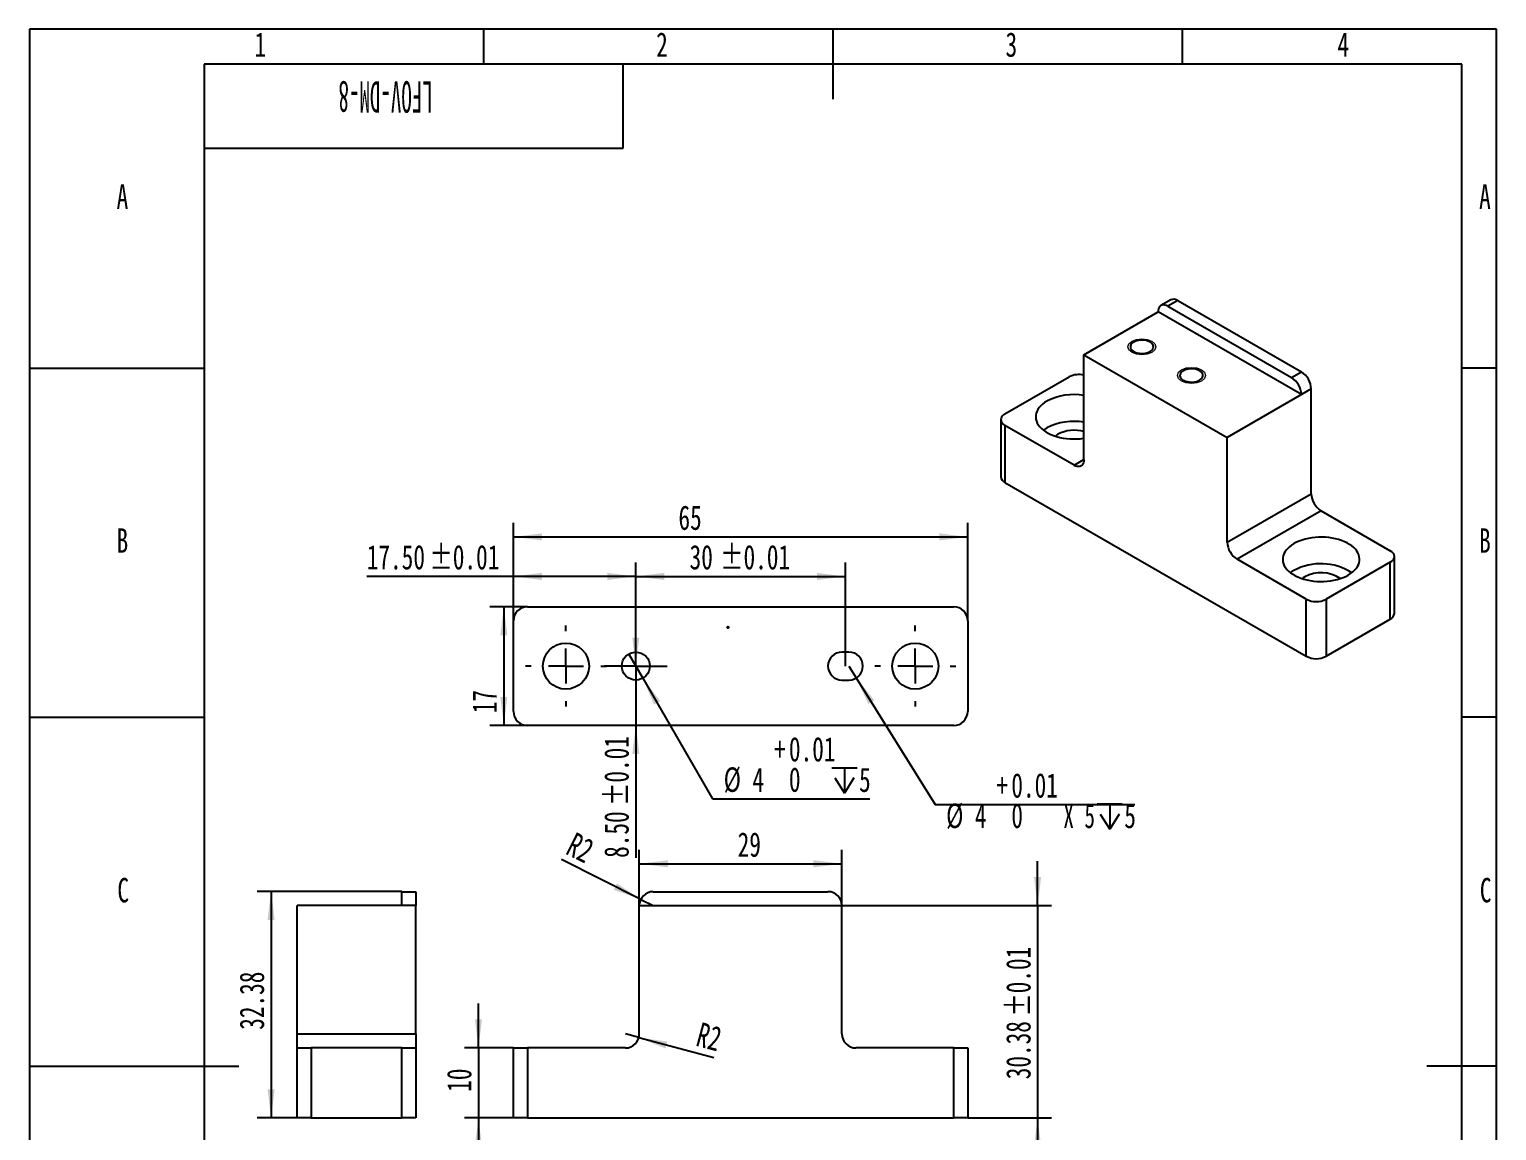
# Model space of a CAD drawing. Header units: millimetres. Extents: x 0 to 210, y 0 to 297.
# Drawn here: x 0 to 210, y 139.3 to 297 of the extents above; entities that cross this region are included whole.
import ezdxf

# ---------------------------------------------------------------- set-up
doc = ezdxf.new("R2010")
doc.units = ezdxf.units.MM
doc.layers.add('图框', color=7, linetype='Continuous')
doc.layers.add('根据设置的颜色创建', color=7, linetype='Continuous', lineweight=25)
doc.styles.add('SLDTEXTSTYLE5', font='TXT', dxfattribs={"width": 0.7})
doc.styles.add('SLDTEXTSTYLE6', font='TXT', dxfattribs={"width": 0.49})
doc.styles.add('SLDTEXTSTYLE7', font='TXT', dxfattribs={"width": 0.633333})
doc.dimstyles.new('SLDDIMSTYLE0', dxfattribs={"dimtxt": 3.5, "dimasz": 4.08, "dimexe": 0, "dimexo": 0.0625, "dimgap": 0.875, "dimtad": 2, "dimrnd": 1e-09, "dimzin": 12, "dimdsep": 46, "dimtxsty": 'SLDTEXTSTYLE5', "dimsah": 1, "dimcen": 0.09, "dimadec": 0, "dimazin": 3, "dimtol": 1, "dimtp": 0.01, "dimtm": 0.01, "dimtfac": 1, "dimtmove": 0, "dimatfit": 0, "dimfxl": 0, "dimfrac": 2, "dimtolj": 1, "dimarcsym": 0})
doc.dimstyles.new('SLDDIMSTYLE1', dxfattribs={"dimtxt": 3.5, "dimasz": 4.08, "dimexe": 0, "dimexo": 0.0625, "dimgap": 0.875, "dimtad": 2, "dimrnd": 1e-09, "dimzin": 12, "dimdsep": 46, "dimtxsty": 'SLDTEXTSTYLE5', "dimsah": 1, "dimcen": 0.09, "dimadec": 0, "dimazin": 3, "dimtfac": 1, "dimtofl": 0, "dimtmove": 0, "dimatfit": 3, "dimfxl": 0, "dimfrac": 2, "dimtolj": 1, "dimtzin": 12, "dimarcsym": 0})
doc.dimstyles.new('SLDDIMSTYLE2', dxfattribs={"dimtxt": 3.5, "dimasz": 4.08, "dimexe": 0, "dimexo": 0.0625, "dimgap": 0.875, "dimtad": 2, "dimrnd": 1e-09, "dimzin": 12, "dimdsep": 46, "dimtxsty": 'SLDTEXTSTYLE5', "dimsah": 1, "dimcen": 0, "dimadec": 0, "dimazin": 3, "dimtfac": 1, "dimtofl": 0, "dimtmove": 0, "dimatfit": 3, "dimfxl": 0, "dimfrac": 2, "dimtolj": 1, "dimtzin": 12, "dimarcsym": 0})
doc.dimstyles.new('SLDDIMSTYLE3', dxfattribs={"dimtxt": 3.5, "dimasz": 4.08, "dimexe": 0, "dimexo": 0.0625, "dimgap": 0.875, "dimtad": 2, "dimrnd": 1e-09, "dimzin": 12, "dimdsep": 46, "dimtxsty": 'SLDTEXTSTYLE5', "dimsah": 1, "dimcen": 0.09, "dimadec": 0, "dimazin": 3, "dimtfac": 1, "dimtmove": 0, "dimatfit": 0, "dimfxl": 0, "dimfrac": 2, "dimtolj": 1, "dimtzin": 12, "dimarcsym": 0})
doc.dimstyles.new('SLDDIMSTYLE4', dxfattribs={"dimtxt": 3.5, "dimasz": 4.08, "dimexe": 0, "dimexo": 0.0625, "dimgap": 0.875, "dimtad": 2, "dimrnd": 1e-09, "dimzin": 12, "dimdsep": 46, "dimtxsty": 'SLDTEXTSTYLE5', "dimsah": 1, "dimcen": 0.09, "dimadec": 0, "dimazin": 3, "dimtol": 1, "dimtp": 0.01, "dimtm": 0.01, "dimtfac": 1, "dimtofl": 0, "dimtmove": 0, "dimatfit": 3, "dimfxl": 0, "dimfrac": 2, "dimtolj": 1, "dimarcsym": 0})
doc.dimstyles.new('SLDDIMSTYLE5', dxfattribs={"dimtxt": 3.5, "dimasz": 4.08, "dimexe": 0, "dimexo": 0.0625, "dimgap": 0.875, "dimtad": 0, "dimtih": 1, "dimtoh": 1, "dimrnd": 1e-09, "dimzin": 12, "dimdsep": 46, "dimtxsty": 'SLDTEXTSTYLE5', "dimblk1": 'NONE', "dimsah": 1, "dimcen": 0, "dimadec": 0, "dimazin": 3, "dimtol": 1, "dimtp": 0.012, "dimtfac": 1, "dimtmove": 0, "dimatfit": 3, "dimldrblk": 'NONE', "dimfxl": 0, "dimfrac": 2, "dimtolj": 1, "dimarcsym": 0})
doc.dimstyles.new('SLDDIMSTYLE6', dxfattribs={"dimtxt": 3.5, "dimasz": 4.08, "dimexe": 0, "dimexo": 0.0625, "dimgap": 0.875, "dimtad": 0, "dimtih": 1, "dimtoh": 1, "dimdec": 6, "dimrnd": 1e-09, "dimzin": 12, "dimdsep": 46, "dimtxsty": 'SLDTEXTSTYLE5', "dimsah": 1, "dimcen": 0, "dimadec": 0, "dimazin": 3, "dimtol": 1, "dimtp": 0.012, "dimtfac": 1, "dimtofl": 0, "dimtmove": 0, "dimatfit": 3, "dimfxl": 0, "dimfrac": 2, "dimtolj": 1, "dimtzin": 0, "dimarcsym": 0})
doc.dimstyles.new('SLDDIMSTYLE7', dxfattribs={"dimtxt": 3.5, "dimasz": 4.08, "dimexe": 0, "dimexo": 0.0625, "dimgap": 0.875, "dimtad": 2, "dimrnd": 1e-09, "dimzin": 4, "dimdsep": 46, "dimtxsty": 'SLDTEXTSTYLE5', "dimsah": 1, "dimcen": 0.09, "dimadec": 0, "dimazin": 1, "dimtol": 1, "dimtp": 0.01, "dimtm": 0.01, "dimtfac": 1, "dimtmove": 0, "dimatfit": 0, "dimfxl": 0, "dimfrac": 2, "dimtolj": 1, "dimarcsym": 0})
doc.dimstyles.new('SLDDIMSTYLE8', dxfattribs={"dimtxt": 3.5, "dimasz": 4.08, "dimexe": 0, "dimexo": 0.0625, "dimgap": 0.875, "dimtad": 2, "dimrnd": 1e-09, "dimzin": 4, "dimdsep": 46, "dimtxsty": 'SLDTEXTSTYLE5', "dimsah": 1, "dimcen": 0.09, "dimadec": 0, "dimazin": 1, "dimtol": 1, "dimtp": 0.01, "dimtm": 0.01, "dimtfac": 1, "dimtofl": 0, "dimtmove": 0, "dimatfit": 3, "dimfxl": 0, "dimfrac": 2, "dimtolj": 1, "dimarcsym": 0})

# ---------------------------------------------------------------- blocks, each defined once
blk = doc.blocks.new('_D')
at = {"layer": '根据设置的颜色创建'}
for p, q in [((144.3, 171.51), (144.3, 177.86)), ((116.3, 171.51), (146.3, 171.51)), ((144.3, 171.51), (144.3, 141.13)), ((134.3, 141.13), (146.3, 141.13)), ((144.3, 141.13), (144.3, 134.78))]:
    blk.add_line(p, q, dxfattribs=at)
for points in [[(144.3, 171.51), (144.81, 175.59), (143.79, 175.59)], [(144.3, 141.13), (143.79, 137.05), (144.81, 137.05)]]:
    blk.add_solid(points, dxfattribs=at)
at = {"layer": '根据设置的颜色创建', "char_height": 3.5, "attachment_point": 1, "rotation": 90, "style": 'SLDTEXTSTYLE5'}
for s, insert in [('±0.01', (139.79, 155.62)), ('30.38', (139.79, 146.64))]:
    blk.add_mtext(s, dxfattribs=dict(at, insert=insert))
blk = doc.blocks.new('_D_1')
at = {"layer": '根据设置的颜色创建'}
for p, q in [((87.3, 171.51), (87.3, 179.5)), ((116.3, 171.51), (116.3, 179.5)), ((87.3, 177.5), (116.3, 177.5))]:
    blk.add_line(p, q, dxfattribs=at)
for points in [[(87.3, 177.5), (91.38, 176.99), (91.38, 178.01)], [(116.3, 177.5), (112.22, 178.01), (112.22, 176.99)]]:
    blk.add_solid(points, dxfattribs=at)
at = {"layer": '根据设置的颜色创建', "insert": (101.37, 182.01), "char_height": 3.5, "attachment_point": 1, "style": 'SLDTEXTSTYLE5'}
blk.add_mtext('29', dxfattribs=at)
blk = doc.blocks.new('_D_2')
at = {"layer": '根据设置的颜色创建'}
for q in [(76.14, 178.11), (89.3, 171.51)]:
    blk.add_line((87.51, 172.4), q, dxfattribs=at)
blk.add_solid([(87.51, 172.4), (84.09, 174.69), (83.64, 173.78)], dxfattribs=at)
at = {"layer": '根据设置的颜色创建', "insert": (78.15, 182.12), "char_height": 3.5, "attachment_point": 1, "rotation": 333.359, "style": 'SLDTEXTSTYLE5'}
blk.add_mtext('R2', dxfattribs=at)
blk = doc.blocks.new('_D_3')
at = {"layer": '根据设置的颜色创建'}
for q in [(85.3, 153.13), (97.95, 149.74)]:
    blk.add_line((87.23, 152.61), q, dxfattribs=at)
blk.add_solid([(87.23, 152.61), (91.04, 151.06), (91.3, 152.04)], dxfattribs=at)
at = {"layer": '根据设置的颜色创建', "insert": (96.14, 154.86), "char_height": 3.5, "attachment_point": 1, "rotation": 345, "style": 'SLDTEXTSTYLE5'}
blk.add_mtext('R2', dxfattribs=at)
blk = doc.blocks.new('_D_4')
at = {"layer": '根据设置的颜色创建'}
for p, q in [((64.27, 151.13), (64.27, 157.48)), ((69.3, 151.13), (62.27, 151.13)), ((64.27, 151.13), (64.27, 141.13)), ((69.3, 141.13), (62.27, 141.13)), ((64.27, 141.13), (64.27, 134.78))]:
    blk.add_line(p, q, dxfattribs=at)
for points in [[(64.27, 151.13), (64.78, 155.21), (63.77, 155.21)], [(64.27, 141.13), (63.77, 137.05), (64.78, 137.05)]]:
    blk.add_solid(points, dxfattribs=at)
at = {"layer": '根据设置的颜色创建', "insert": (59.76, 144.85), "char_height": 3.5, "attachment_point": 1, "rotation": 90, "style": 'SLDTEXTSTYLE5'}
blk.add_mtext('10', dxfattribs=at)
blk = doc.blocks.new('_D_5')
at = {"layer": '根据设置的颜色创建'}
for p, q in [((69.3, 212.31), (69.3, 226.31)), ((134.3, 212.31), (134.3, 226.31)), ((69.3, 224.31), (134.3, 224.31))]:
    blk.add_line(p, q, dxfattribs=at)
for points in [[(69.3, 224.31), (73.38, 223.8), (73.38, 224.82)], [(134.3, 224.31), (130.22, 224.82), (130.22, 223.8)]]:
    blk.add_solid(points, dxfattribs=at)
at = {"layer": '根据设置的颜色创建', "insert": (92.9, 228.82), "char_height": 3.5, "attachment_point": 1, "style": 'SLDTEXTSTYLE5'}
blk.add_mtext('65', dxfattribs=at)
blk = doc.blocks.new('_D_6')
at = {"layer": '根据设置的颜色创建'}
for p, q in [((71.3, 214.31), (65.91, 214.31)), ((67.91, 214.31), (67.91, 197.31)), ((71.3, 197.31), (65.91, 197.31))]:
    blk.add_line(p, q, dxfattribs=at)
for points in [[(67.91, 214.31), (67.4, 210.23), (68.41, 210.23)], [(67.91, 197.31), (68.41, 201.39), (67.4, 201.39)]]:
    blk.add_solid(points, dxfattribs=at)
at = {"layer": '根据设置的颜色创建', "insert": (63.39, 199.06), "char_height": 3.5, "attachment_point": 1, "rotation": 90, "style": 'SLDTEXTSTYLE5'}
blk.add_mtext('17', dxfattribs=at)
blk = doc.blocks.new('_D_7')
at = {"layer": '根据设置的颜色创建'}
for p, q in [((86.8, 205.81), (86.8, 220.65)), ((116.8, 205.81), (116.8, 220.65)), ((86.8, 218.65), (116.8, 218.65))]:
    blk.add_line(p, q, dxfattribs=at)
for points in [[(86.8, 218.65), (90.88, 218.14), (90.88, 219.16)], [(116.8, 218.65), (112.72, 219.16), (112.72, 218.14)]]:
    blk.add_solid(points, dxfattribs=at)
at = {"layer": '根据设置的颜色创建', "char_height": 3.5, "attachment_point": 1, "style": 'SLDTEXTSTYLE5'}
for s, insert in [('30', (94.49, 223.16)), ('±0.01', (98.88, 223.16))]:
    blk.add_mtext(s, dxfattribs=dict(at, insert=insert))
blk = doc.blocks.new('SW_SYMBOL_HOLE_DEPTH')
at = {"layer": '根据设置的颜色创建', "color": 0}
for p, q in [((0, 875), (800, 875)), ((100, 555), (400, 75)), ((400, 875), (400, 75)), ((700, 555), (400, 75))]:
    blk.add_line(p, q, dxfattribs=at)
blk = doc.blocks.new('_D_8')
at = {"layer": '根据设置的颜色创建'}
for p, q in [((85.8, 207.54), (87.8, 204.08)), ((87.8, 204.08), (97.79, 186.78)), ((97.79, 186.78), (120.28, 186.78))]:
    blk.add_line(p, q, dxfattribs=at)
blk.add_solid([(87.8, 204.08), (89.4, 200.29), (90.28, 200.8)], dxfattribs=at)
at = {"layer": '根据设置的颜色创建', "xscale": 0.004511737089201878, "yscale": 0.004511737089201878, "zscale": 0.004511737089201878}
blk.add_blockref('SW_SYMBOL_HOLE_DEPTH', (114.85, 187.3), dxfattribs=at)
at = {"layer": '根据设置的颜色创建', "char_height": 3.5, "attachment_point": 1, "style": 'SLDTEXTSTYLE5'}
for s, insert in [('0.01', (108.71, 195.66)), ('+', (106.56, 195.66)), ('%%c', (99.37, 191.31)), ('4', (103.49, 191.29)), ('0', (108.71, 191.31)), ('5', (118.75, 191.29))]:
    blk.add_mtext(s, dxfattribs=dict(at, insert=insert))
blk = doc.blocks.new('_None')
blk = doc.blocks.new('_D_9')
at = {"layer": '根据设置的颜色创建'}
for p, q in [((117.3, 205.81), (118.35, 204.11)), ((118.35, 204.11), (129.62, 186)), ((129.62, 186), (158.24, 186))]:
    blk.add_line(p, q, dxfattribs=at)
blk.add_solid([(118.35, 204.11), (120.08, 200.38), (120.94, 200.92)], dxfattribs=at)
at = {"layer": '根据设置的颜色创建', "xscale": 0.004511737089201878, "yscale": 0.004511737089201878, "zscale": 0.004511737089201878}
blk.add_blockref('SW_SYMBOL_HOLE_DEPTH', (152.81, 182.12), dxfattribs=at)
at = {"layer": '根据设置的颜色创建', "char_height": 3.5, "attachment_point": 1}
for s, insert, style in [('+', (138.39, 190.48), 'SLDTEXTSTYLE5'), ('0.01', (140.54, 190.48), 'SLDTEXTSTYLE5'), ('%%c', (131.21, 186.13), 'SLDTEXTSTYLE5'), ('4', (135.32, 186.11), 'SLDTEXTSTYLE5'), ('0', (140.54, 186.13), 'SLDTEXTSTYLE5'), ('X 5', (147.99, 186.11), 'SLDTEXTSTYLE7'), ('5', (156.71, 186.11), 'SLDTEXTSTYLE5')]:
    blk.add_mtext(s, dxfattribs=dict(at, insert=insert, style=style))
blk = doc.blocks.new('_D_10')
at = {"layer": '根据设置的颜色创建'}
for p, q in [((86.8, 205.81), (86.8, 212.16)), ((86.8, 205.81), (86.8, 197.31)), ((86.8, 197.31), (86.8, 178.35))]:
    blk.add_line(p, q, dxfattribs=at)
for points in [[(86.8, 205.81), (87.3, 209.89), (86.29, 209.89)], [(86.8, 197.31), (86.29, 193.23), (87.3, 193.23)]]:
    blk.add_solid(points, dxfattribs=at)
at = {"layer": '根据设置的颜色创建', "char_height": 3.5, "attachment_point": 1, "rotation": 90, "style": 'SLDTEXTSTYLE5'}
for s, insert in [('±0.01', (82.28, 185.79)), ('8.50', (82.28, 178.35))]:
    blk.add_mtext(s, dxfattribs=dict(at, insert=insert))
blk = doc.blocks.new('_D_11')
at = {"layer": '根据设置的颜色创建'}
for p, q in [((69.3, 212.31), (69.3, 220.65)), ((86.8, 210.31), (86.8, 220.65)), ((69.3, 218.65), (48.29, 218.65)), ((86.8, 218.65), (69.3, 218.65))]:
    blk.add_line(p, q, dxfattribs=at)
for points in [[(69.3, 218.65), (73.38, 218.14), (73.38, 219.16)], [(86.8, 218.65), (82.72, 219.16), (82.72, 218.14)]]:
    blk.add_solid(points, dxfattribs=at)
at = {"layer": '根据设置的颜色创建', "char_height": 3.5, "attachment_point": 1, "style": 'SLDTEXTSTYLE5'}
for s, insert in [('17.50', (48.29, 223.16)), ('±0.01', (57.27, 223.16))]:
    blk.add_mtext(s, dxfattribs=dict(at, insert=insert))
blk = doc.blocks.new('SW_CENTERMARKSYMBOL_0')
at = {"layer": '根据设置的颜色创建', "color": 0}
for p, q in [((0, 5), (0, 5.8)), ((0, 0), (0, 2.5)), ((-5, 0), (-5.8, 0)), ((0, 0), (-2.5, 0)), ((0, 0), (0, -2.5)), ((0, 0), (2.5, 0)), ((5, 0), (5.8, 0)), ((0, -5), (0, -5.8))]:
    blk.add_line(p, q, dxfattribs=at)
blk = doc.blocks.new('SW_CENTERMARKSYMBOL_1')
at = {"layer": '根据设置的颜色创建', "color": 0}
for p, q in [((0, 5), (0, 5.8)), ((0, 0), (0, 2.5)), ((-5, 0), (-5.8, 0)), ((0, 0), (-2.5, 0)), ((0, 0), (0, -2.5)), ((0, 0), (2.5, 0)), ((5, 0), (5.8, 0)), ((0, -5), (0, -5.8))]:
    blk.add_line(p, q, dxfattribs=at)
blk = doc.blocks.new('SW_CENTERMARKSYMBOL_2')
at = {"layer": '根据设置的颜色创建', "color": 0}
for p, q in [((0, 2.5), (0, 4.5)), ((0, 0), (0, 2.5)), ((-2.5, 0), (-4.5, 0)), ((0, 0), (-2.5, 0)), ((0, 0), (0, -2.5)), ((0, 0), (2.5, 0)), ((2.5, 0), (4.5, 0)), ((0, -2.5), (0, -4.5))]:
    blk.add_line(p, q, dxfattribs=at)
blk = doc.blocks.new('SW_DOWELSYMBOL_0')
at = {"linetype": 'Continuous', "lineweight": 25}
h = blk.add_hatch(color=0, dxfattribs=at)
edge = h.paths.add_edge_path(flags=0)
edge.add_arc((0, 0), 0.108, 180, 270)
edge.add_line((0, -0.11), (0, 0))
edge.add_line((0, 0), (-0.11, 0))
h = blk.add_hatch(color=0, dxfattribs=at)
edge = h.paths.add_edge_path(flags=0)
edge.add_arc((0, 0), 0.108, 0, 90)
edge.add_line((0, 0.11), (0, 0))
edge.add_line((0, 0), (0.11, 0))
at = {"layer": '根据设置的颜色创建', "color": 0}
blk.add_circle((0, 0), 0.108, dxfattribs=at)
blk = doc.blocks.new('_D_24')
at = {"layer": '根据设置的颜色创建'}
for p, q in [((53.32, 173.51), (32.6, 173.51)), ((34.6, 173.51), (34.6, 141.13)), ((38.32, 141.13), (32.6, 141.13))]:
    blk.add_line(p, q, dxfattribs=at)
for points in [[(34.6, 173.51), (34.09, 169.43), (35.11, 169.43)], [(34.6, 141.13), (35.11, 145.21), (34.09, 145.21)]]:
    blk.add_solid(points, dxfattribs=at)
at = {"layer": '根据设置的颜色创建', "insert": (30.09, 153.73), "char_height": 3.5, "attachment_point": 1, "rotation": 90, "style": 'SLDTEXTSTYLE5'}
blk.add_mtext('32.38', dxfattribs=at)

msp = doc.modelspace()

# ---------------------------------------------------------------- linework, layer by layer
at = {"color": 7, "linetype": 'Continuous', "lineweight": 25}
for p, q in [((150.9388218, 250.3974251), (161.5454235, 256.5204859)), ((182.0515201, 244.6825683), (161.5454235, 256.5204859)), ((163.3739319, 258.2525837), (161.9597183, 257.4361755)), ((164.3738506, 258.1535676), (162.9596371, 257.3371594)), ((162.9596371, 257.3371594), (180.6373066, 247.132058)), ((164.3738506, 258.1535676), (182.0515201, 247.9484662)), ((150.9388218, 250.3974251), (171.4449184, 238.5595075)), ((150.9388218, 235.389405), (150.9388218, 250.3974251)), ((180.6373066, 247.132058), (182.0515201, 247.9484662)), ((139.6251133, 241.9204045), (148.8175014, 247.2270572)), ((182.0515201, 244.6825683), (171.4449184, 238.5595075)), ((183.4657337, 245.4989764), (182.0515201, 244.6825683)), ((183.4657337, 230.4909563), (183.4657337, 245.4989764)), ((139.0393268, 241.1039963), (139.0393268, 232.9385882)), ((139.6251133, 240.2875882), (139.6251133, 232.1221801)), ((149.5246082, 234.5727315), (139.6251133, 240.2875882)), ((171.4449184, 223.5514873), (171.4449184, 238.5595075)), ((139.6251133, 232.1221801), (182.7586269, 207.2217327)), ((171.4449184, 223.5514873), (183.4657337, 230.4909563)), ((184.8799473, 228.0414666), (172.859132, 221.1019976)), ((184.8799473, 228.0414666), (194.7794422, 222.3266098)), ((182.7586269, 215.3871408), (172.859132, 221.1019976)), ((194.7794422, 220.6937936), (185.5870541, 215.3871408)), ((194.7794422, 212.5283854), (194.7794422, 220.6937936)), ((195.3652286, 213.3447935), (195.3652286, 221.5102017)), ((71.297972, 214.3118896), (132.297972, 214.3118896)), ((182.7586269, 207.2217327), (182.7586269, 215.3871408)), ((185.5870541, 215.3871408), (185.5870541, 207.2217327)), ((69.297972, 199.3118896), (69.297972, 212.3118896)), ((134.297972, 212.3118896), (134.297972, 199.3118896)), ((185.5870541, 207.2217327), (194.7794422, 212.5283854)), ((117.297972, 207.8118896), (116.297972, 207.8118896)), ((116.297972, 203.8118896), (117.297972, 203.8118896)), ((132.297972, 197.3118896), (71.297972, 197.3118896)), ((53.3216991, 173.5079208), (55.3216991, 173.5079208)), ((53.3216991, 171.5079208), (53.3216991, 173.5079208)), ((55.3216991, 173.5079208), (55.3216991, 171.5079208)), ((89.297972, 173.5079208), (114.297972, 173.5079208)), ((53.3216991, 171.5079208), (38.3216991, 171.5079208)), ((38.3216991, 153.1279208), (38.3216991, 171.5079208)), ((55.3216991, 171.5079208), (53.3216991, 171.5079208)), ((55.3216991, 153.1279208), (55.3216991, 171.5079208)), ((87.297972, 171.5079208), (116.297972, 171.5079208)), ((87.297972, 153.1279208), (87.297972, 171.5079208)), ((116.297972, 153.1279208), (116.297972, 171.5079208)), ((38.3216991, 153.1279208), (55.3216991, 153.1279208)), ((38.3216991, 151.1279208), (38.3216991, 153.1279208)), ((55.3216991, 153.1279208), (55.3216991, 151.1279208)), ((38.3216991, 141.1279208), (38.3216991, 151.1279208)), ((38.3216991, 151.1279208), (40.3216991, 151.1279208)), ((40.3216991, 151.1279208), (40.3216991, 141.1279208)), ((53.3216991, 151.1279208), (40.3216991, 151.1279208)), ((53.3216991, 141.1279208), (53.3216991, 151.1279208)), ((53.3216991, 151.1279208), (55.3216991, 151.1279208)), ((55.3216991, 151.1279208), (55.3216991, 141.1279208)), ((69.297972, 141.1279208), (69.297972, 151.1279208)), ((69.297972, 151.1279208), (71.297972, 151.1279208)), ((71.297972, 151.1279208), (71.297972, 141.1279208)), ((85.297972, 151.1279208), (71.297972, 151.1279208)), ((132.297972, 151.1279208), (118.297972, 151.1279208)), ((132.297972, 141.1279208), (132.297972, 151.1279208)), ((132.297972, 151.1279208), (134.297972, 151.1279208)), ((134.297972, 151.1279208), (134.297972, 141.1279208)), ((40.3216991, 141.1279208), (38.3216991, 141.1279208)), ((40.3216991, 141.1279208), (53.3216991, 141.1279208)), ((55.3216991, 141.1279208), (53.3216991, 141.1279208)), ((71.297972, 141.1279208), (69.297972, 141.1279208)), ((71.297972, 141.1279208), (132.297972, 141.1279208)), ((134.297972, 141.1279208), (132.297972, 141.1279208))]:
    msp.add_line(p, q, dxfattribs=at)
at = {"color": 8, "linetype": 'Continuous', "lineweight": 25}
msp.add_line((149.5246082, 234.5727315), (150.9388218, 235.3891396), dxfattribs=at)
at = {"color": 7, "linetype": 'Continuous', "lineweight": 25, "flags": 128}
for points in [[(162.9596371, 257.3371594), (162.7384053, 257.4447679), (162.522621, 257.5095147), (162.3175975, 257.5298057), (162.1283832, 257.5051412), (161.9596371, 257.4361286), (161.8155142, 257.3244671), (161.6995635, 257.1729063), (161.61464, 256.985178), (161.5628348, 256.7659048), (161.5454235, 256.5204859)], [(158.0593871, 252.2082183), (157.8832629, 252.0881716), (157.7437681, 251.9530272), (157.6447079, 251.8064714), (157.5887843, 251.6525019), (157.5775227, 251.4953185), (157.6112305, 251.3392089), (157.688988, 251.1884313), (157.8086742, 251.0470984), (157.9670245, 250.9190656), (158.1597195, 250.8078251), (158.3815029, 250.7164115), (158.6263251, 250.647318), (158.8875079, 250.6024296), (159.157927, 250.5829705), (159.4302061, 250.5894717), (159.696918, 250.6217557), (159.9507876, 250.678942), (160.18489, 250.7594706), (160.3928394, 250.8611449), (160.5689636, 250.9811916), (160.7084584, 251.116336), (160.8075186, 251.2628918), (160.8634422, 251.4168613), (160.8747038, 251.5740446), (160.840996, 251.7301543), (160.7632385, 251.8809319), (160.6435523, 252.0222648), (160.485202, 252.1502976), (160.292507, 252.261538), (160.0707236, 252.3529517), (159.8259014, 252.4220451), (159.5647186, 252.4669336), (159.2942995, 252.4863926), (159.0220204, 252.4798915), (158.7553085, 252.4476075), (158.5014389, 252.3904212), (158.2673365, 252.3098926), (158.0593871, 252.2082183)], [(165.1537894, 248.112707), (164.9776652, 247.9926603), (164.8381705, 247.8575159), (164.7391102, 247.7109601), (164.6831866, 247.5569906), (164.6719251, 247.3998072), (164.7056328, 247.2436976), (164.7833903, 247.09292), (164.9030766, 246.9515871), (165.0614269, 246.8235543), (165.2541218, 246.7123139), (165.4759053, 246.6209002), (165.7207274, 246.5518067), (165.9819103, 246.5069183), (166.2523294, 246.4874593), (166.5246084, 246.4939604), (166.7913204, 246.5262444), (167.04519, 246.5834307), (167.2792923, 246.6639593), (167.4872418, 246.7656336), (167.663366, 246.8856803), (167.8028607, 247.0208247), (167.9019209, 247.1673805), (167.9578445, 247.32135), (167.9691061, 247.4785334), (167.9353984, 247.634643), (167.8576409, 247.7854206), (167.7379546, 247.9267535), (167.5796043, 248.0547863), (167.3869093, 248.1660267), (167.1651259, 248.2574404), (166.9203037, 248.3265338), (166.6591209, 248.3714223), (166.3887018, 248.3908813), (166.1164227, 248.3843802), (165.8497108, 248.3520962), (165.5958412, 248.2949099), (165.3617388, 248.2143813), (165.1537894, 248.112707)], [(145.6355209, 243.7573227), (145.3025621, 243.5470333), (145.0035968, 243.3203606), (144.741032, 243.0791297), (144.5169817, 242.8252827), (144.3332499, 242.5608636), (144.1913158, 242.2880013), (144.0923223, 242.0088927), (144.0370664, 241.725785), (144.0259929, 241.4409577), (144.0591911, 241.156704), (144.1363935, 240.8753125), (144.2569787, 240.5990488), (144.4199758, 240.3301374), (144.6240723, 240.0707432), (144.8676251, 239.8229547), (145.1486732, 239.5887671), (145.4649537, 239.3700658), (145.8139202, 239.1686118), (146.192763, 238.9860269), (146.5984318, 238.8237813), (147.0276605, 238.6831813), (147.4769931, 238.5653588), (147.9428119, 238.4712626), (148.4213664, 238.4016503), (148.9088036, 238.3570822), (149.4011989, 238.3379174), (149.8945877, 238.3443099), (150.3849978, 238.3762085), (150.8684804, 238.4333563), (150.9388218, 238.4438741)], [(139.6251133, 241.9204045), (139.4212928, 241.7826388), (139.2573138, 241.6281626), (139.1372138, 241.4607798), (139.0639502, 241.2846117), (139.0393268, 241.1039963), (139.0639502, 240.923381), (139.1372138, 240.7472129), (139.2573138, 240.5798301), (139.4212928, 240.4253539), (139.6251133, 240.2875882)], [(145.6355209, 239.9195809), (145.3025621, 239.7092915), (145.142667, 239.5933295)], [(147.1911558, 239.021532), (146.9360365, 238.8560379), (146.8040982, 238.7527395)], [(150.9388218, 235.389405), (150.9214105, 235.1439861), (150.8696052, 234.9247128), (150.7846817, 234.7369846), (150.668731, 234.5854237), (150.5246082, 234.4737623), (150.3558621, 234.4047496), (150.1666477, 234.3800852), (149.9616242, 234.4003762), (149.74584, 234.465123), (149.5246082, 234.5727315)], [(180.99086, 223.3471199), (180.6579012, 223.1368305), (180.3589359, 222.9101578), (180.096371, 222.6689269), (179.8723208, 222.4150799), (179.688589, 222.1506609), (179.5466549, 221.8777985), (179.4476614, 221.5986899), (179.3924055, 221.3155822), (179.381332, 221.0307549), (179.4145301, 220.7465012), (179.4917326, 220.4651097), (179.6123178, 220.188846), (179.7753148, 219.9199346), (179.9794114, 219.6605404), (180.2229642, 219.4127519), (180.5040123, 219.1785643), (180.8202928, 218.959863), (181.1692593, 218.758409), (181.548102, 218.5758241), (181.9537708, 218.4135785), (182.3829995, 218.2729785), (182.8323321, 218.155156), (183.298151, 218.0610598), (183.7767055, 217.9914475), (184.2641427, 217.9468794), (184.7565379, 217.9277146), (185.2499268, 217.9341072), (185.7403368, 217.9660057), (186.2238195, 218.0231535), (186.6964821, 218.1050902), (187.154519, 218.2111564), (187.5942425, 218.3404978), (188.012112, 218.4920733), (188.4047631, 218.6646623), (188.7690346, 218.8568753), (189.1019933, 219.0671647), (189.4009587, 219.2938374), (189.6635235, 219.5350683), (189.8875738, 219.7889153), (190.0713056, 220.0533344), (190.2132396, 220.3261967), (190.3122331, 220.6053053), (190.3674891, 220.888413), (190.3785626, 221.1732403), (190.3453644, 221.457494), (190.268162, 221.7388855), (190.1475768, 222.0151492), (189.9845797, 222.2840607), (189.7804832, 222.5434549), (189.5369304, 222.7912433), (189.2558823, 223.0254309), (188.9396018, 223.2441322), (188.5906353, 223.4455863), (188.2117925, 223.6281711), (187.8061237, 223.7904167), (187.376895, 223.9310168), (186.9275624, 224.0488392), (186.4617436, 224.1429354), (185.9831891, 224.2125477), (185.4957519, 224.2571158), (185.0033566, 224.2762806), (184.5099677, 224.2698881), (184.0195577, 224.2379895), (183.536075, 224.1808418), (183.0634124, 224.098905), (182.6053755, 223.9928389), (182.1656521, 223.8634974), (181.7477826, 223.7119219), (181.3551314, 223.5393329), (180.99086, 223.3471199)], [(194.7794422, 220.6937936), (194.9832626, 220.8315593), (195.1472417, 220.9860354), (195.2673417, 221.1534182), (195.3406053, 221.3295863), (195.3652286, 221.5102017), (195.3406053, 221.6908171), (195.2673417, 221.8669851), (195.1472417, 222.0343679), (194.9832626, 222.1888441), (194.7794422, 222.3266098)], [(180.99086, 219.5093781), (180.6579012, 219.2990887), (180.498006, 219.1831267)], [(182.5464949, 218.6113292), (182.2913756, 218.4458351), (182.1594372, 218.3425367)]]:
    msp.add_lwpolyline(points, dxfattribs=at)
at = {"color": 7, "linetype": 'Continuous', "lineweight": 18, "flags": 128}
for points in [[(160.6403268, 252.3510897), (161.0738723, 251.9765185), (161.2261132, 251.5346816), (161.0738723, 251.0928447), (160.6403268, 250.7182735), (159.9914801, 250.467993), (159.2261132, 250.3801062), (158.4607464, 250.467993), (157.8118997, 250.7182735), (157.3783542, 251.0928447), (157.2261132, 251.5346816), (157.3783542, 251.9765185), (157.8118997, 252.3510897), (158.4607464, 252.6013702), (159.2261132, 252.689257), (159.9914801, 252.6013702), (160.6403268, 252.3510897)], [(167.7347291, 248.2555784), (168.1682746, 247.8810072), (168.3205156, 247.4391703), (168.1682746, 246.9973334), (167.7347291, 246.6227622), (167.0858824, 246.3724817), (166.3205156, 246.2845949), (165.5551487, 246.3724817), (164.906302, 246.6227622), (164.4727565, 246.9973334), (164.3205156, 247.4391703), (164.4727565, 247.8810072), (164.906302, 248.2555784), (165.5551487, 248.5058589), (166.3205156, 248.5937457), (167.0858824, 248.5058589), (167.7347291, 248.2555784)]]:
    msp.add_lwpolyline(points, dxfattribs=at)
at = {"color": 7, "linetype": 'Continuous', "lineweight": 25}
for centre, radius in [((76.797972, 205.8118896), 3.3), ((126.797972, 205.8118896), 3.3), ((86.797972, 205.8118896), 2)]:
    msp.add_circle(centre, radius, dxfattribs=at)
for centre, radius, start, end in [((163.7862788, 257.3183171), 1.0212169, 54.874847471, 113.8146941), ((180.4172145, 245.3719062), 3.0511664, 2.386856123, 57.613144022), ((150.240435, 244.443443), 3.1262194, 77.091390774, 117.075302796), ((179.0030009, 244.5554981), 3.0511664, 2.386856123, 57.613144022), ((149.517727, 236.241355), 8.4593909, 80.329014423, 117.317609777), ((149.517727, 232.4036132), 8.4593909, 80.329014423, 117.317609777), ((149.5388328, 234.4626691), 5.1278473, 74.156130957, 117.247102886), ((140.0317407, 233.0323019), 0.9968288, 185.394447806, 245.925693152), ((186.5142529, 230.6180265), 3.0511664, 182.386856123, 237.613144022), ((174.4934377, 223.6785576), 3.0511664, 182.386856123, 237.613144022), ((184.8472547, 212.2700966), 8.2023763, 57.437858917, 118.044409736), ((184.853324, 214.3375291), 4.8566272, 55.552813765, 118.358427285), ((71.297972, 212.3118896), 2, 90, 180), ((132.297972, 212.3118896), 2, 0, 90), ((184.1728405, 218.0912519), 3.0515924, 242.391040216, 297.608959784), ((194.3500319, 213.4548543), 1.0211454, 294.86731528, 353.812543762), ((116.297972, 205.8118896), 2, 90, 270), ((117.297972, 205.8118896), 2, 270, 90), ((184.1728405, 209.9258437), 3.0515924, 242.391040216, 297.608959784), ((71.297972, 199.3118896), 2, 180, 270), ((132.297972, 199.3118896), 2, 270, 0), ((89.297972, 171.5079208), 2, 90, 180), ((114.297972, 171.5079208), 2, 0, 90), ((85.297972, 153.1279208), 2, 270, 0), ((118.297972, 153.1279208), 2, 180, 270)]:
    msp.add_arc(centre, radius, start, end, dxfattribs=at)
at = {"layer": '图框'}
for p, q in [((210, 297), (0, 297)), ((0, 297), (0, 0)), ((65, 297), (65, 292)), ((165, 297), (165, 292)), ((210, 0), (210, 297)), ((0, 248.5), (25, 248.5)), ((210, 248.5), (205, 248.5)), ((0, 198.5), (25, 198.5)), ((210, 198.5), (205, 198.5))]:
    msp.add_line(p, q, dxfattribs=at)
at = {"layer": '图框', "lineweight": 25}
for p, q in [((115, 297), (115, 287)), ((205, 292), (25, 292)), ((25, 292), (25, 5)), ((85, 280), (85, 292)), ((205, 4.9729393), (205, 292)), ((25, 280), (85, 280)), ((0, 148.5), (30, 148.5)), ((210, 148.5), (200, 148.5))]:
    msp.add_line(p, q, dxfattribs=at)

# ---------------------------------------------------------------- block references
at = {"layer": '根据设置的颜色创建'}
for name, p in [('SW_CENTERMARKSYMBOL_0', (76.797972, 205.8118896)), ('SW_CENTERMARKSYMBOL_2', (86.797972, 205.8118896)), ('SW_DOWELSYMBOL_0', (99.9848849, 211.3728454)), ('SW_CENTERMARKSYMBOL_1', (126.797972, 205.8118896))]:
    msp.add_blockref(name, p, dxfattribs=at)

# ---------------------------------------------------------------- texts
at = {"color": 7, "linetype": 'Continuous', "lineweight": 0, "char_height": 3.5, "attachment_point": 2, "style": 'SLDTEXTSTYLE5'}
for s, insert in [('1', (33.0444444, 296.5679808)), ('2', (90.5444444, 296.5679808)), ('3', (140.5444444, 296.5679808)), ('4', (188.0444444, 296.5679808))]:
    msp.add_mtext(s, dxfattribs=dict(at, insert=insert))
at = {"layer": '图框', "insert": (50.9924633, 285.064406), "char_height": 4.5, "attachment_point": 2, "rotation": 180, "style": 'SLDTEXTSTYLE6'}
msp.add_mtext('LFOV-DM-8', dxfattribs=at)
at = {"layer": '图框', "char_height": 3.5, "attachment_point": 2, "style": 'SLDTEXTSTYLE5'}
for s, insert in [('A', (13.3203125, 274.7909201)), ('A', (208.3203125, 274.7909201)), ('B', (13.3203125, 225.5409201)), ('B', (208.3203125, 225.5409201)), ('C', (13.4272569, 175.4760692)), ('C', (208.4272569, 175.4760692))]:
    msp.add_mtext(s, dxfattribs=dict(at, insert=insert))

# ---------------------------------------------------------------- dimensions: what is measured, and where the dimension line sits
at = {"layer": '根据设置的颜色创建'}
for base, p1, p2, dimstyle, picture, middle in [((134.297972, 224.3118896), (69.297972, 212.3118896), (134.297972, 212.3118896), 'SLDDIMSTYLE1', '_D_5', (94.4362707, 224.3118896)), ((69.297972, 218.6488774), (86.797972, 210.3118896), (69.297972, 212.3118896), 'SLDDIMSTYLE8', '_D_11', (57.4885181, 218.6488774)), ((116.797972, 218.6488774), (86.797972, 205.8118896), (116.797972, 205.8118896), 'SLDDIMSTYLE4', '_D_7', (101.3967812, 218.6488774))]:
    dim = msp.add_linear_dim(base=base, p1=p1, p2=p2, dimstyle=dimstyle, dxfattribs=at)
    dim.commit()
    dim.dimension.update_dxf_attribs({"geometry": picture, "text_midpoint": middle, "dimtype": 160})
for base, p1, p2, angle, dimstyle, picture, middle in [((67.9056337, 197.3118896), (71.297972, 214.3118896), (71.297972, 197.3118896), 90, 'SLDDIMSTYLE3', '_D_6', (67.9056337, 200.5905343)), ((86.795301, 197.3118896), (82.297972, 205.8118896), (71.297972, 197.3118896), 90, 'SLDDIMSTYLE7', '_D_10', (86.795301, 186.7801187)), ((116.297972, 177.4972136), (87.297972, 171.5079208), (116.297972, 171.5079208), 0, 'SLDDIMSTYLE1', '_D_1', (102.9056364, 177.4972136)), ((144.297972, 141.1279208), (116.297972, 171.5079208), (134.297972, 141.1279208), 90, 'SLDDIMSTYLE0', '_D', (144.297972, 155.8386564)), ((34.6016546, 141.1279208), (53.3216991, 173.5079208), (38.3216991, 141.1279208), 90, 'SLDDIMSTYLE1', '_D_24', (34.6016546, 157.5703002)), ((64.2745751, 141.1279208), (69.297972, 151.1279208), (69.297972, 141.1279208), 90, 'SLDDIMSTYLE3', '_D_4', (64.2745751, 146.3836649))]:
    dim = msp.add_linear_dim(base=base, p1=p1, p2=p2, angle=angle, dimstyle=dimstyle, dxfattribs=at)
    dim.commit()
    dim.dimension.update_dxf_attribs({"geometry": picture, "text_midpoint": middle, "dimtype": 160})
dim = msp.add_diameter_dim_2p(p1=(85.797972, 207.5439404), p2=(87.797972, 204.0798388), text='<>{\\fGDT;x}5', dimstyle='SLDDIMSTYLE5', dxfattribs=at)
dim.commit()
dim.dimension.update_dxf_attribs({"geometry": '_D_8', "text_midpoint": (109.8281396, 191.1429659), "dimtype": 163})
dim = msp.add_radius_dim(center=(117.297972, 205.8118896), mpoint=(118.3540251, 204.1134339), text='%%c<> X 5{\\fGDT;x}5\\P', dimstyle='SLDDIMSTYLE6', override={"dimpost": '<>'}, dxfattribs=at)
dim.commit()
dim.dimension.update_dxf_attribs({"geometry": '_D_9', "text_midpoint": (144.7253404, 185.9642533), "dimtype": 164})
for center, mpoint, picture, middle in [((89.297972, 171.5079208), (87.510304, 172.404717), '_D_2', (77.3589631, 177.4972236)), ((85.297972, 153.1279208), (87.2298236, 152.6102827), '_D_3', (96.6532895, 150.0852853))]:
    dim = msp.add_radius_dim(center=center, mpoint=mpoint, dimstyle='SLDDIMSTYLE2', dxfattribs=at)
    dim.commit()
    dim.dimension.update_dxf_attribs({"geometry": picture, "text_midpoint": middle, "dimtype": 164})

doc.saveas('drawing.dxf')
